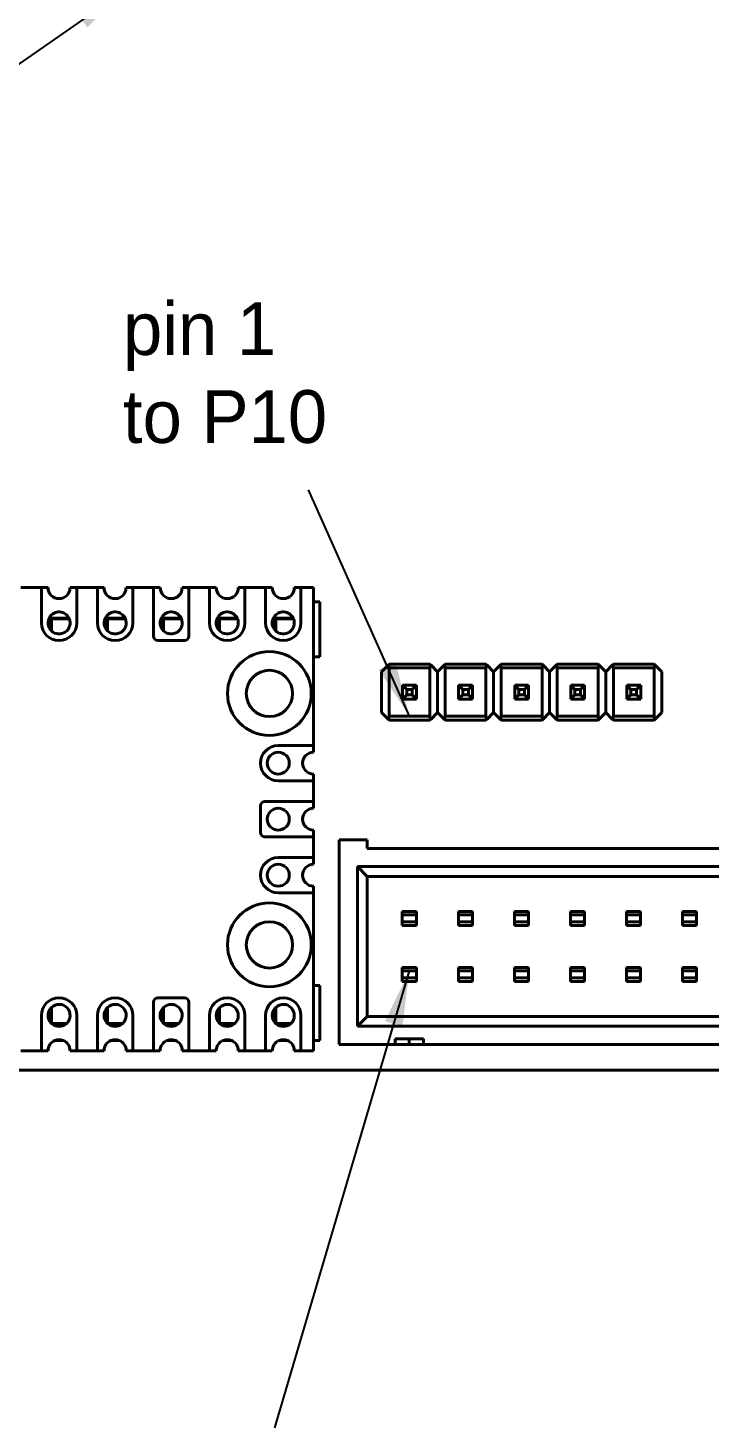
# Model space of a CAD drawing. Header units: millimetres. Extents: x 15 to 292, y 5 to 205.
# Drawn here: x 194.1 to 225, y 76.4 to 139.9 of the extents above; entities that cross this region are included whole.
import ezdxf

# ---------------------------------------------------------------- set-up
doc = ezdxf.new("R2010")
doc.units = ezdxf.units.MM
doc.layers.add('Annotations', color=7, linetype='Continuous')
doc.layers.add('Geometries', color=7, linetype='Continuous')
doc.dimstyles.new('ISO-25', dxfattribs={"dimtxt": 2.5, "dimasz": 2.5, "dimexe": 1.25, "dimexo": 0.625, "dimtad": 1, "dimtxsty": 'Standard', "dimcen": 2.5, "dimadec": 0, "dimazin": 0, "dimtfac": 1, "dimtmove": 0, "dimatfit": 3, "dimfxl": 1, "dimarcsym": 0})

msp = doc.modelspace()

# ---------------------------------------------------------------- linework, layer by layer
at = {"layer": 'Geometries', "linetype": 'Continuous', "lineweight": 40}
for p, q in [((194.68, 114.492), (193.74, 114.492)), ((194.68, 114.492), (194.98, 114.492)), ((194.68, 112.892), (194.68, 114.492)), ((195.98, 114.492), (196.28, 114.492)), ((197.22, 114.492), (196.28, 114.492)), ((196.28, 114.492), (196.28, 112.892)), ((197.22, 114.492), (197.52, 114.492)), ((197.22, 112.892), (197.22, 114.492)), ((198.52, 114.492), (198.82, 114.492)), ((199.76, 114.492), (198.82, 114.492)), ((198.82, 114.492), (198.82, 112.892)), ((199.76, 114.492), (200.06, 114.492)), ((199.76, 112.292), (199.76, 114.492)), ((201.06, 114.492), (201.36, 114.492)), ((201.36, 114.492), (201.36, 112.292)), ((202.3, 114.492), (201.36, 114.492)), ((202.3, 114.492), (202.6, 114.492)), ((202.3, 112.892), (202.3, 114.492)), ((203.6, 114.492), (203.9, 114.492)), ((203.9, 114.492), (203.9, 112.892)), ((204.84, 114.492), (203.9, 114.492)), ((204.84, 114.492), (205.14, 114.492)), ((204.84, 112.892), (204.84, 114.492)), ((206.14, 114.492), (206.44, 114.492)), ((206.44, 114.492), (206.44, 112.892)), ((207.01, 114.492), (206.44, 114.492)), ((207.01, 113.855), (207.01, 114.492)), ((207.01, 111.355), (207.01, 113.855)), ((207.29, 113.855), (207.01, 113.855)), ((207.29, 111.355), (207.29, 113.855)), ((195.11, 113.105), (195.057, 113.159)), ((195.11, 112.555), (195.11, 113.105)), ((195.11, 113.105), (195.932, 113.105)), ((195.135, 113.08), (195.135, 112.53)), ((195.943, 113.08), (195.135, 113.08)), ((197.65, 113.105), (197.597, 113.159)), ((197.65, 113.105), (198.472, 113.105)), ((197.65, 112.555), (197.65, 113.105)), ((197.675, 113.08), (197.675, 112.53)), ((198.483, 113.08), (197.675, 113.08)), ((200.19, 113.105), (200.137, 113.159)), ((200.19, 113.105), (201.012, 113.105)), ((200.19, 112.555), (200.19, 113.105)), ((201.023, 113.08), (200.215, 113.08)), ((200.215, 113.08), (200.215, 112.53)), ((202.73, 113.105), (202.677, 113.159)), ((202.73, 113.105), (203.552, 113.105)), ((202.73, 112.555), (202.73, 113.105)), ((202.755, 113.08), (202.755, 112.53)), ((202.755, 113.08), (203.563, 113.08)), ((205.27, 113.105), (205.217, 113.159)), ((205.27, 112.555), (205.27, 113.105)), ((205.27, 113.105), (206.092, 113.105)), ((205.295, 113.08), (205.295, 112.53)), ((205.295, 113.08), (206.103, 113.08)), ((201.16, 112.092), (199.96, 112.092)), ((207.01, 107.332), (207.01, 111.355)), ((207.29, 111.355), (207.01, 111.355)), ((210.385, 110.972), (210.09, 110.678)), ((210.09, 110.678), (210.09, 108.828)), ((210.436, 111.023), (210.385, 110.972)), ((212.285, 111.023), (210.436, 111.023)), ((210.436, 110.85), (212.285, 110.85)), ((210.436, 108.656), (210.436, 110.85)), ((212.335, 110.972), (212.285, 111.023)), ((212.285, 110.85), (212.285, 108.656)), ((212.335, 110.972), (212.63, 110.678)), ((212.63, 110.678), (212.925, 110.972)), ((212.63, 110.678), (212.63, 108.828)), ((212.925, 110.972), (212.976, 111.023)), ((212.976, 111.023), (214.825, 111.023)), ((214.825, 110.85), (212.976, 110.85)), ((212.976, 110.85), (212.976, 108.656)), ((214.825, 111.023), (214.875, 110.972)), ((214.825, 108.656), (214.825, 110.85)), ((215.17, 110.678), (214.875, 110.972)), ((215.17, 110.678), (215.465, 110.972)), ((215.17, 110.678), (215.17, 108.828)), ((215.465, 110.972), (215.516, 111.023)), ((215.516, 111.023), (217.365, 111.023)), ((217.365, 110.85), (215.516, 110.85)), ((215.516, 110.85), (215.516, 108.656)), ((217.365, 111.023), (217.415, 110.972)), ((217.365, 108.656), (217.365, 110.85)), ((217.71, 110.678), (217.415, 110.972)), ((217.71, 110.678), (218.005, 110.972)), ((217.71, 110.678), (217.71, 108.828)), ((218.005, 110.972), (218.056, 111.023)), ((218.056, 111.023), (219.905, 111.023)), ((219.905, 110.85), (218.056, 110.85)), ((218.056, 110.85), (218.056, 108.656)), ((219.905, 111.023), (219.955, 110.972)), ((219.905, 108.656), (219.905, 110.85)), ((220.25, 110.678), (219.955, 110.972)), ((220.545, 110.972), (220.25, 110.678)), ((220.25, 108.828), (220.25, 110.678)), ((220.596, 111.023), (220.545, 110.972)), ((222.445, 111.023), (220.596, 111.023)), ((220.596, 110.85), (222.445, 110.85)), ((220.596, 108.656), (220.596, 110.85)), ((222.495, 110.972), (222.445, 111.023)), ((222.445, 110.85), (222.445, 108.656)), ((222.495, 110.972), (222.79, 110.678)), ((222.79, 108.828), (222.79, 110.678)), ((211.045, 110.068), (211.045, 110.068)), ((211.045, 110.068), (211.045, 110.068)), ((211.045, 110.068), (211.045, 109.438)), ((211.045, 110.068), (211.361, 110.068)), ((211.235, 109.878), (211.045, 110.068)), ((211.235, 109.878), (211.485, 109.878)), ((211.235, 109.628), (211.235, 109.878)), ((211.361, 110.068), (211.361, 110.068)), ((211.361, 110.068), (211.675, 110.068)), ((211.675, 110.068), (211.485, 109.878)), ((211.485, 109.878), (211.485, 109.628)), ((211.675, 110.068), (211.675, 110.068)), ((211.675, 109.438), (211.675, 110.068)), ((213.585, 110.068), (213.585, 110.068)), ((213.585, 110.068), (213.585, 110.068)), ((213.585, 110.068), (213.901, 110.068)), ((213.775, 109.878), (213.585, 110.068)), ((213.585, 110.068), (213.585, 109.438)), ((213.775, 109.878), (214.025, 109.878)), ((213.775, 109.628), (213.775, 109.878)), ((213.901, 110.068), (213.901, 110.068)), ((213.901, 110.068), (214.215, 110.068)), ((214.215, 110.068), (214.025, 109.878)), ((214.025, 109.878), (214.025, 109.628)), ((214.215, 110.068), (214.215, 110.068)), ((214.215, 109.438), (214.215, 110.068)), ((216.125, 110.068), (216.125, 110.068)), ((216.125, 110.068), (216.125, 110.068)), ((216.125, 110.068), (216.441, 110.068)), ((216.315, 109.878), (216.125, 110.068)), ((216.125, 110.068), (216.125, 109.438)), ((216.315, 109.878), (216.565, 109.878)), ((216.315, 109.628), (216.315, 109.878)), ((216.441, 110.068), (216.441, 110.068)), ((216.441, 110.068), (216.755, 110.068)), ((216.755, 110.068), (216.565, 109.878)), ((216.565, 109.878), (216.565, 109.628)), ((216.755, 110.068), (216.755, 110.068)), ((216.755, 109.438), (216.755, 110.068)), ((218.665, 110.068), (218.665, 110.068)), ((218.665, 110.068), (218.665, 110.068)), ((218.665, 110.068), (219.295, 110.068)), ((218.665, 110.068), (218.665, 109.438)), ((218.855, 109.878), (218.665, 110.068)), ((218.855, 109.878), (219.105, 109.878)), ((218.855, 109.628), (218.855, 109.878)), ((219.295, 110.068), (219.105, 109.878)), ((219.105, 109.878), (219.105, 109.628)), ((219.295, 110.068), (219.295, 110.068)), ((219.295, 109.438), (219.295, 110.068)), ((221.205, 109.438), (221.205, 110.068)), ((221.205, 110.068), (221.835, 110.068)), ((221.205, 110.068), (221.205, 110.068)), ((221.205, 110.068), (221.205, 110.068)), ((221.205, 110.068), (221.395, 109.878)), ((221.645, 109.878), (221.395, 109.878)), ((221.395, 109.878), (221.395, 109.628)), ((221.645, 109.878), (221.835, 110.068)), ((221.645, 109.628), (221.645, 109.878)), ((221.835, 110.068), (221.835, 110.068)), ((221.835, 110.068), (221.835, 109.438)), ((211.235, 109.628), (211.045, 109.438)), ((211.045, 109.438), (211.045, 109.438)), ((211.045, 109.438), (211.045, 109.438)), ((211.045, 109.438), (211.675, 109.438)), ((211.485, 109.628), (211.235, 109.628)), ((211.485, 109.628), (211.675, 109.438)), ((211.675, 109.438), (211.675, 109.438)), ((211.675, 109.438), (211.675, 109.438)), ((213.775, 109.628), (213.585, 109.438)), ((213.585, 109.438), (213.585, 109.438)), ((213.585, 109.438), (213.585, 109.438)), ((213.585, 109.438), (214.215, 109.438)), ((214.025, 109.628), (213.775, 109.628)), ((214.025, 109.628), (214.215, 109.438)), ((214.215, 109.438), (214.215, 109.438)), ((214.215, 109.438), (214.215, 109.438)), ((216.315, 109.628), (216.125, 109.438)), ((216.125, 109.438), (216.125, 109.438)), ((216.125, 109.438), (216.125, 109.438)), ((216.125, 109.438), (216.755, 109.438)), ((216.565, 109.628), (216.315, 109.628)), ((216.565, 109.628), (216.755, 109.438)), ((216.755, 109.438), (216.755, 109.438)), ((218.855, 109.628), (218.665, 109.438)), ((218.665, 109.438), (218.665, 109.438)), ((218.665, 109.438), (218.665, 109.438)), ((218.665, 109.438), (219.295, 109.438)), ((219.105, 109.628), (218.855, 109.628)), ((219.105, 109.628), (219.295, 109.438)), ((219.295, 109.438), (219.295, 109.438)), ((219.295, 109.438), (219.295, 109.438)), ((221.205, 109.438), (221.395, 109.628)), ((221.205, 109.438), (221.205, 109.438)), ((221.205, 109.438), (221.205, 109.438)), ((221.835, 109.438), (221.205, 109.438)), ((221.395, 109.628), (221.645, 109.628)), ((221.835, 109.438), (221.645, 109.628)), ((210.09, 108.828), (210.385, 108.534)), ((212.285, 108.656), (210.436, 108.656)), ((212.335, 108.534), (212.63, 108.828)), ((212.925, 108.534), (212.63, 108.828)), ((212.976, 108.656), (214.825, 108.656)), ((215.17, 108.828), (214.875, 108.534)), ((215.465, 108.534), (215.17, 108.828)), ((215.516, 108.656), (217.365, 108.656)), ((217.71, 108.828), (217.415, 108.534)), ((218.005, 108.534), (217.71, 108.828)), ((218.056, 108.656), (219.905, 108.656)), ((220.25, 108.828), (219.955, 108.534)), ((220.25, 108.828), (220.545, 108.534)), ((222.445, 108.656), (220.596, 108.656)), ((222.495, 108.534), (222.79, 108.828)), ((210.385, 108.534), (210.436, 108.483)), ((210.436, 108.483), (212.285, 108.483)), ((212.285, 108.483), (212.335, 108.534)), ((212.976, 108.483), (212.925, 108.534)), ((214.825, 108.483), (212.976, 108.483)), ((214.875, 108.534), (214.825, 108.483)), ((215.516, 108.483), (215.465, 108.534)), ((217.365, 108.483), (215.516, 108.483)), ((217.415, 108.534), (217.365, 108.483)), ((218.056, 108.483), (218.005, 108.534)), ((219.905, 108.483), (218.056, 108.483)), ((219.955, 108.534), (219.905, 108.483)), ((220.545, 108.534), (220.596, 108.483)), ((220.596, 108.483), (222.445, 108.483)), ((222.445, 108.483), (222.495, 108.534)), ((207.01, 107.332), (205.41, 107.332)), ((207.01, 107.332), (207.01, 107.032)), ((207.01, 106.032), (207.01, 105.732)), ((205.41, 105.732), (207.01, 105.732)), ((207.01, 104.792), (207.01, 105.732)), ((207.01, 104.792), (204.81, 104.792)), ((207.01, 104.792), (207.01, 104.492)), ((204.61, 104.592), (204.61, 103.392)), ((207.01, 103.492), (207.01, 103.192)), ((204.81, 103.192), (207.01, 103.192)), ((207.01, 102.252), (207.01, 103.192)), ((209.446, 103.05), (208.176, 103.05)), ((208.176, 103.05), (208.176, 93.779)), ((209.446, 102.669), (209.446, 103.05)), ((207.01, 102.252), (205.41, 102.252)), ((207.01, 102.252), (207.01, 101.952)), ((234.211, 102.669), (209.446, 102.669)), ((209.002, 101.844), (209.446, 101.399)), ((261.961, 101.844), (209.002, 101.844)), ((209.002, 101.844), (209.002, 94.605)), ((207.01, 100.952), (207.01, 100.652)), ((261.516, 101.399), (209.446, 101.399)), ((209.446, 101.399), (209.446, 95.049)), ((205.41, 100.652), (207.01, 100.652)), ((207.01, 96.455), (207.01, 100.652)), ((211.034, 99.812), (211.034, 99.653)), ((211.669, 99.812), (211.034, 99.812)), ((211.669, 99.812), (211.669, 99.653)), ((213.574, 99.653), (213.574, 99.812)), ((214.209, 99.812), (213.574, 99.812)), ((214.209, 99.812), (214.209, 99.653)), ((216.114, 99.653), (216.114, 99.812)), ((216.749, 99.812), (216.114, 99.812)), ((216.749, 99.812), (216.749, 99.653)), ((218.654, 99.653), (218.654, 99.812)), ((219.289, 99.812), (218.654, 99.812)), ((219.289, 99.812), (219.289, 99.653)), ((221.194, 99.653), (221.194, 99.812)), ((221.829, 99.812), (221.194, 99.812)), ((221.829, 99.812), (221.829, 99.653)), ((223.734, 99.653), (223.734, 99.812)), ((224.369, 99.812), (223.734, 99.812)), ((224.369, 99.812), (224.369, 99.653)), ((211.034, 99.653), (211.034, 99.335)), ((211.669, 99.653), (211.034, 99.653)), ((211.669, 99.335), (211.034, 99.335)), ((211.034, 99.335), (211.034, 99.177)), ((211.669, 99.177), (211.034, 99.177)), ((211.669, 99.653), (211.669, 99.335)), ((211.669, 99.335), (211.669, 99.177)), ((213.574, 99.335), (213.574, 99.653)), ((214.209, 99.653), (213.574, 99.653)), ((213.574, 99.177), (213.574, 99.335)), ((214.209, 99.335), (213.574, 99.335)), ((214.209, 99.177), (213.574, 99.177)), ((214.209, 99.653), (214.209, 99.335)), ((214.209, 99.335), (214.209, 99.177)), ((216.114, 99.335), (216.114, 99.653)), ((216.749, 99.653), (216.114, 99.653)), ((216.114, 99.177), (216.114, 99.335)), ((216.749, 99.335), (216.114, 99.335)), ((216.749, 99.177), (216.114, 99.177)), ((216.749, 99.653), (216.749, 99.335)), ((216.749, 99.335), (216.749, 99.177)), ((218.654, 99.335), (218.654, 99.653)), ((219.289, 99.653), (218.654, 99.653)), ((218.654, 99.177), (218.654, 99.335)), ((219.289, 99.335), (218.654, 99.335)), ((219.289, 99.177), (218.654, 99.177)), ((219.289, 99.653), (219.289, 99.335)), ((219.289, 99.335), (219.289, 99.177)), ((221.194, 99.335), (221.194, 99.653)), ((221.829, 99.653), (221.194, 99.653)), ((221.194, 99.177), (221.194, 99.335)), ((221.829, 99.335), (221.194, 99.335)), ((221.829, 99.177), (221.194, 99.177)), ((221.829, 99.653), (221.829, 99.335)), ((221.829, 99.335), (221.829, 99.177)), ((223.734, 99.335), (223.734, 99.653)), ((224.369, 99.653), (223.734, 99.653)), ((223.734, 99.177), (223.734, 99.335)), ((224.369, 99.335), (223.734, 99.335)), ((224.369, 99.177), (223.734, 99.177)), ((224.369, 99.653), (224.369, 99.335)), ((224.369, 99.335), (224.369, 99.177)), ((211.034, 97.272), (211.034, 97.113)), ((211.669, 97.272), (211.034, 97.272)), ((211.669, 97.272), (211.669, 97.113)), ((213.574, 97.113), (213.574, 97.272)), ((214.209, 97.272), (213.574, 97.272)), ((214.209, 97.272), (214.209, 97.113)), ((216.114, 97.113), (216.114, 97.272)), ((216.749, 97.272), (216.114, 97.272)), ((216.749, 97.272), (216.749, 97.113)), ((218.654, 97.113), (218.654, 97.272)), ((219.289, 97.272), (218.654, 97.272)), ((219.289, 97.272), (219.289, 97.113)), ((221.194, 97.113), (221.194, 97.272)), ((221.829, 97.272), (221.194, 97.272)), ((221.829, 97.272), (221.829, 97.113)), ((223.734, 97.113), (223.734, 97.272)), ((224.369, 97.272), (223.734, 97.272)), ((224.369, 97.272), (224.369, 97.113)), ((211.669, 97.113), (211.034, 97.113)), ((211.034, 97.113), (211.034, 96.795)), ((211.669, 96.795), (211.034, 96.795)), ((211.034, 96.795), (211.034, 96.637)), ((211.669, 96.637), (211.034, 96.637)), ((211.669, 97.113), (211.669, 96.795)), ((211.669, 96.795), (211.669, 96.637)), ((213.574, 96.795), (213.574, 97.113)), ((214.209, 97.113), (213.574, 97.113)), ((213.574, 96.637), (213.574, 96.795)), ((214.209, 96.795), (213.574, 96.795)), ((214.209, 96.637), (213.574, 96.637)), ((214.209, 97.113), (214.209, 96.795)), ((214.209, 96.795), (214.209, 96.637)), ((216.114, 96.795), (216.114, 97.113)), ((216.749, 97.113), (216.114, 97.113)), ((216.114, 96.637), (216.114, 96.795)), ((216.749, 96.795), (216.114, 96.795)), ((216.749, 96.637), (216.114, 96.637)), ((216.749, 97.113), (216.749, 96.795)), ((216.749, 96.795), (216.749, 96.637)), ((218.654, 96.795), (218.654, 97.113)), ((219.289, 97.113), (218.654, 97.113)), ((218.654, 96.637), (218.654, 96.795)), ((219.289, 96.795), (218.654, 96.795)), ((219.289, 96.637), (218.654, 96.637)), ((219.289, 97.113), (219.289, 96.795)), ((219.289, 96.795), (219.289, 96.637)), ((221.194, 96.795), (221.194, 97.113)), ((221.829, 97.113), (221.194, 97.113)), ((221.194, 96.637), (221.194, 96.795)), ((221.829, 96.795), (221.194, 96.795)), ((221.829, 96.637), (221.194, 96.637)), ((221.829, 97.113), (221.829, 96.795)), ((221.829, 96.795), (221.829, 96.637)), ((223.734, 96.795), (223.734, 97.113)), ((224.369, 97.113), (223.734, 97.113)), ((223.734, 96.637), (223.734, 96.795)), ((224.369, 96.795), (223.734, 96.795)), ((224.369, 96.637), (223.734, 96.637)), ((224.369, 97.113), (224.369, 96.795)), ((224.369, 96.795), (224.369, 96.637)), ((201.16, 95.892), (199.96, 95.892)), ((207.01, 93.955), (207.01, 96.455)), ((207.29, 96.455), (207.01, 96.455)), ((207.29, 93.955), (207.29, 96.455)), ((195.11, 94.755), (195.11, 95.429)), ((195.135, 95.455), (195.135, 94.73)), ((197.65, 94.755), (197.65, 95.429)), ((197.675, 95.455), (197.675, 94.73)), ((199.76, 95.692), (199.76, 93.492)), ((200.19, 94.755), (200.19, 95.429)), ((200.215, 95.455), (200.215, 94.73)), ((201.36, 93.492), (201.36, 95.692)), ((202.73, 94.755), (202.73, 95.429)), ((202.755, 95.455), (202.755, 94.73)), ((205.27, 94.755), (205.27, 95.429)), ((205.295, 95.455), (205.295, 94.73)), ((194.68, 95.092), (194.68, 93.492)), ((195.825, 94.73), (195.135, 94.73)), ((195.796, 94.705), (195.163, 94.705)), ((196.28, 93.492), (196.28, 95.092)), ((197.22, 95.092), (197.22, 93.492)), ((198.365, 94.73), (197.675, 94.73)), ((198.336, 94.705), (197.703, 94.705)), ((198.82, 93.492), (198.82, 95.092)), ((200.905, 94.73), (200.215, 94.73)), ((200.876, 94.705), (200.243, 94.705)), ((202.3, 95.092), (202.3, 93.492)), ((202.755, 94.73), (203.445, 94.73)), ((203.416, 94.705), (202.783, 94.705)), ((203.9, 93.492), (203.9, 95.092)), ((204.84, 95.092), (204.84, 93.492)), ((205.295, 94.73), (205.985, 94.73)), ((205.956, 94.705), (205.323, 94.705)), ((206.44, 93.492), (206.44, 95.092)), ((209.002, 94.605), (209.446, 95.049)), ((209.002, 94.605), (232.941, 94.605)), ((209.446, 95.049), (232.941, 95.049)), ((210.716, 94.033), (210.716, 93.779)), ((211.351, 94.033), (210.716, 94.033)), ((211.351, 94.033), (211.351, 93.779)), ((211.986, 94.033), (211.351, 94.033)), ((211.986, 94.033), (211.986, 93.779)), ((193.74, 93.492), (194.68, 93.492)), ((194.98, 93.492), (194.68, 93.492)), ((195.669, 93.955), (195.291, 93.955)), ((196.28, 93.492), (195.98, 93.492)), ((196.28, 93.492), (197.22, 93.492)), ((197.52, 93.492), (197.22, 93.492)), ((198.209, 93.955), (197.831, 93.955)), ((198.82, 93.492), (198.52, 93.492)), ((198.82, 93.492), (199.76, 93.492)), ((200.06, 93.492), (199.76, 93.492)), ((200.749, 93.955), (200.371, 93.955)), ((201.36, 93.492), (201.06, 93.492)), ((201.36, 93.492), (202.3, 93.492)), ((202.6, 93.492), (202.3, 93.492)), ((203.289, 93.955), (202.911, 93.955)), ((203.9, 93.492), (203.6, 93.492)), ((203.9, 93.492), (204.84, 93.492)), ((205.14, 93.492), (204.84, 93.492)), ((205.829, 93.955), (205.451, 93.955)), ((206.44, 93.492), (206.14, 93.492)), ((206.44, 93.492), (207.01, 93.492)), ((207.01, 93.492), (207.01, 93.955)), ((207.29, 93.955), (207.01, 93.955)), ((210.716, 93.779), (208.176, 93.779)), ((210.716, 93.779), (211.351, 93.779)), ((211.351, 93.779), (211.986, 93.779)), ((232.941, 93.779), (211.986, 93.779)), ((156.49, 92.605), (262.49, 92.605))]:
    msp.add_line(p, q, dxfattribs=at)
for centre, radius in [((205.01, 109.692), 1.9), ((205.01, 109.692), 1.05), ((205.41, 106.532), 0.5), ((205.41, 103.992), 0.5), ((205.41, 101.452), 0.5), ((205.01, 98.292), 1.9), ((205.01, 98.292), 1.05)]:
    msp.add_circle(centre, radius, dxfattribs=at)
for centre, radius, start, end in [((195.48, 114.492), 0.5, 180, 0), ((198.02, 114.492), 0.5, 180, 0), ((200.56, 114.492), 0.5, 180, 0), ((203.1, 114.492), 0.5, 180, 0), ((205.64, 114.492), 0.5, 180, 0), ((195.48, 112.892), 0.5, 147.7913, 222.34913), ((195.48, 112.892), 0.5, 25.21057, 147.7913), ((195.48, 112.892), 0.5, 226.44475, 22.08281), ((195.48, 112.892), 0.5, 22.08281, 25.21057), ((198.02, 112.892), 0.5, 147.7913, 222.34913), ((198.02, 112.892), 0.5, 25.21057, 147.7913), ((198.02, 112.892), 0.5, 226.44475, 22.08281), ((198.02, 112.892), 0.5, 22.08281, 25.21057), ((200.56, 112.892), 0.5, 147.7913, 222.34913), ((200.56, 112.892), 0.5, 25.21057, 147.7913), ((200.56, 112.892), 0.5, 226.44475, 22.08281), ((200.56, 112.892), 0.5, 22.08281, 25.21057), ((203.1, 112.892), 0.5, 147.7913, 222.34913), ((203.1, 112.892), 0.5, 25.21057, 147.7913), ((203.1, 112.892), 0.5, 226.44475, 22.08281), ((203.1, 112.892), 0.5, 22.08281, 25.21057), ((205.64, 112.892), 0.5, 147.7913, 222.34913), ((205.64, 112.892), 0.5, 25.21057, 147.7913), ((205.64, 112.892), 0.5, 226.44475, 22.08281), ((205.64, 112.892), 0.5, 22.08281, 25.21057), ((195.48, 112.892), 0.8, 180, 0), ((195.48, 112.892), 0.5, 222.34913, 226.44475), ((198.02, 112.892), 0.8, 180, 0), ((198.02, 112.892), 0.5, 222.34913, 226.44475), ((200.56, 112.892), 0.5, 222.34913, 226.44475), ((203.1, 112.892), 0.8, 180, 0), ((203.1, 112.892), 0.5, 222.34913, 226.44475), ((205.64, 112.892), 0.8, 180, 0), ((205.64, 112.892), 0.5, 222.34913, 226.44475), ((199.96, 112.292), 0.2, 180, 270), ((201.16, 112.292), 0.2, 270, 0), ((210.263, 110.85), 0.173, 0.00034, 44.9996), ((212.457, 110.85), 0.173, 135.0001, 179.9999), ((212.803, 110.85), 0.173, 0.0001, 44.9999), ((214.997, 110.85), 0.173, 135.0004, 179.99966), ((215.343, 110.85), 0.173, 0.0001, 44.9999), ((217.537, 110.85), 0.173, 135.0004, 179.99966), ((217.883, 110.85), 0.173, 0.0001, 44.9999), ((220.077, 110.85), 0.173, 135.0004, 179.99966), ((220.423, 110.85), 0.173, 0.00034, 44.9996), ((222.617, 110.85), 0.173, 135.0001, 179.9999), ((210.263, 108.656), 0.173, 315.0001, 359.9999), ((212.457, 108.656), 0.173, 180.00034, 224.9996), ((212.803, 108.656), 0.173, 315.0004, 359.99966), ((214.997, 108.656), 0.173, 180.0001, 224.9999), ((215.343, 108.656), 0.173, 315.0004, 359.99966), ((217.537, 108.656), 0.173, 180.0001, 224.9999), ((217.883, 108.656), 0.173, 315.0004, 359.99966), ((220.077, 108.656), 0.173, 180.0001, 224.9999), ((220.423, 108.656), 0.173, 315.0001, 359.9999), ((222.617, 108.656), 0.173, 180.00034, 224.9996), ((205.41, 106.532), 0.8, 90, 270), ((207.01, 106.532), 0.5, 90, 270), ((204.81, 104.592), 0.2, 90, 180), ((207.01, 103.992), 0.5, 90, 270), ((204.81, 103.392), 0.2, 180, 270), ((205.41, 101.452), 0.8, 90, 270), ((207.01, 101.452), 0.5, 90, 270), ((195.48, 95.092), 0.8, 0, 180), ((198.02, 95.092), 0.8, 0, 180), ((199.96, 95.692), 0.2, 90, 180), ((201.16, 95.692), 0.2, 0, 90), ((203.1, 95.092), 0.8, 0, 180), ((205.64, 95.092), 0.8, 0, 180), ((195.48, 95.092), 0.5, 137.65087, 222.34913), ((195.48, 95.092), 0.5, 133.55525, 137.65087), ((195.48, 95.092), 0.5, 313.60981, 133.55525), ((198.02, 95.092), 0.5, 137.65087, 222.34913), ((198.02, 95.092), 0.5, 133.55525, 137.65087), ((198.02, 95.092), 0.5, 313.60981, 133.55525), ((200.56, 95.092), 0.5, 137.65087, 222.34913), ((200.56, 95.092), 0.5, 133.55525, 137.65087), ((200.56, 95.092), 0.5, 313.60981, 133.55525), ((203.1, 95.092), 0.5, 137.65087, 222.34913), ((203.1, 95.092), 0.5, 133.55525, 137.65087), ((203.1, 95.092), 0.5, 313.60981, 133.55525), ((205.64, 95.092), 0.5, 137.65087, 222.34913), ((205.64, 95.092), 0.5, 133.55525, 137.65087), ((205.64, 95.092), 0.5, 313.60981, 133.55525), ((195.48, 95.092), 0.5, 222.34913, 230.71932), ((195.48, 95.092), 0.5, 230.71932, 309.28068), ((195.48, 95.092), 0.5, 309.28068, 313.60981), ((198.02, 95.092), 0.5, 222.34913, 230.71932), ((198.02, 95.092), 0.5, 230.71932, 309.28068), ((198.02, 95.092), 0.5, 309.28068, 313.60981), ((200.56, 95.092), 0.5, 222.34913, 230.71932), ((200.56, 95.092), 0.5, 230.71932, 309.28068), ((200.56, 95.092), 0.5, 309.28068, 313.60981), ((203.1, 95.092), 0.5, 222.34913, 230.71932), ((203.1, 95.092), 0.5, 230.71932, 309.28068), ((203.1, 95.092), 0.5, 309.28068, 313.60981), ((205.64, 95.092), 0.5, 222.34913, 230.71932), ((205.64, 95.092), 0.5, 230.71932, 309.28068), ((205.64, 95.092), 0.5, 309.28068, 313.60981), ((195.48, 93.492), 0.5, 67.81148, 112.18852), ((198.02, 93.492), 0.5, 67.81148, 112.18852), ((200.56, 93.492), 0.5, 67.81148, 112.18852), ((203.1, 93.492), 0.5, 67.81148, 112.18852), ((205.64, 93.492), 0.5, 67.81148, 112.18852), ((195.48, 93.492), 0.5, 112.18852, 180), ((195.48, 93.492), 0.5, 0, 67.81148), ((198.02, 93.492), 0.5, 112.18852, 180), ((198.02, 93.492), 0.5, 0, 67.81148), ((200.56, 93.492), 0.5, 112.18852, 180), ((200.56, 93.492), 0.5, 0, 67.81148), ((203.1, 93.492), 0.5, 112.18852, 180), ((203.1, 93.492), 0.5, 0, 67.81148), ((205.64, 93.492), 0.5, 112.18852, 180), ((205.64, 93.492), 0.5, 0, 67.81148)]:
    msp.add_arc(centre, radius, start, end, dxfattribs=at)

# ---------------------------------------------------------------- texts
at = {"layer": 'Annotations', "linetype": 'Continuous', "lineweight": 15, "insert": (198.377, 124.228), "char_height": 1.79438, "width": 84.66672, "attachment_point": 4}
msp.add_mtext('{\\fSF-Mono-Regular-Extended.ttf|b0|i0|c0|p0;\\H1.333333x;pin 1\\Pto P10}', dxfattribs=at)

# ---------------------------------------------------------------- leaders
at = {"layer": 'Annotations', "linetype": 'Continuous', "lineweight": 15}
for points in [[(198.575, 141.665), (182.487, 130.47)], [(211.36, 108.656), (206.778, 118.931)], [(211.351, 97.113), (205.235, 76.382)]]:
    msp.add_leader(points, dimstyle='ISO-25', dxfattribs=at)

doc.saveas('drawing.dxf')
